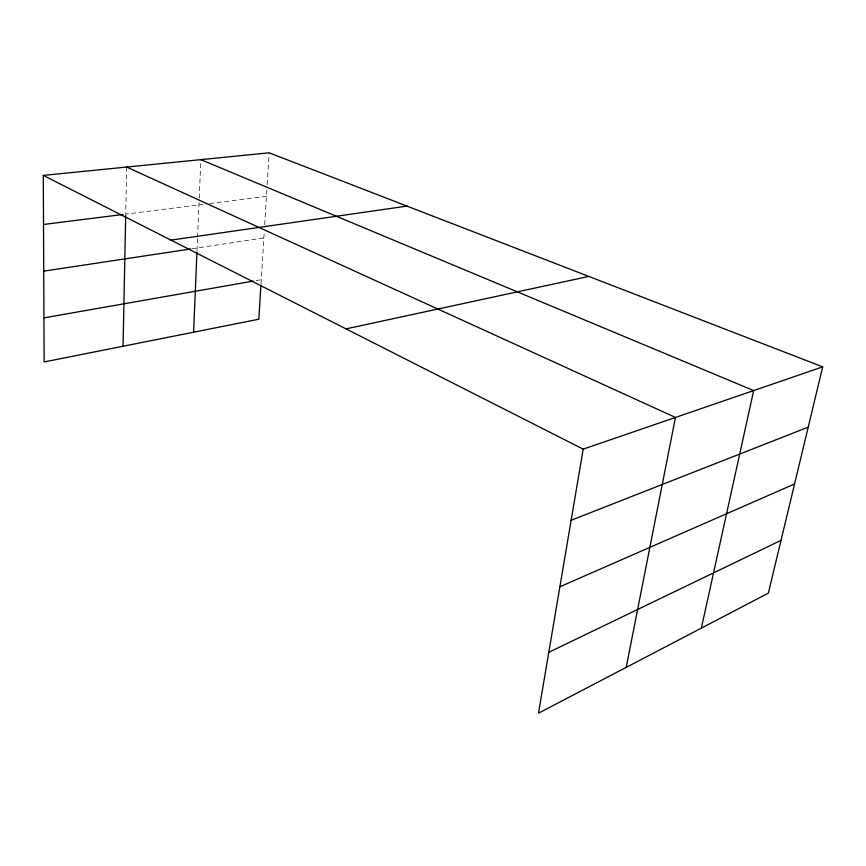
<?xml version="1.0" encoding="UTF-8"?>
<svg xmlns="http://www.w3.org/2000/svg" width="866" height="866" viewBox="0 0 866 866"><rect width="100%" height="100%" fill="white"/><g stroke="black" fill="none" stroke-linecap="round" stroke-linejoin="round"><path stroke-width="0.65" stroke-dasharray="4.33 3.25" d="M126.674 167.062L125.722 214.119L202.915 204.387M197.015 250.62L197.524 238.561M197.578 237.219L199.169 199.559M199.223 198.227L200.847 159.636M261.034 283.637L264.282 231.222M264.693 224.521L266.858 189.773M267.183 184.49L269.153 152.806M256 280.616L261.272 279.686M191.873 248.791L263.87 237.934M209.529 203.542L266.447 196.365"/><path stroke-width="1.3" d="M123.059 346.238L125.7 215.428M193.594 332.198L196.961 251.93M260.947 284.957L258.826 319.218L44.134 361.956L43.3 175.397L269.153 152.806L822.7 366.87L768.348 593.145L538.479 713.194L583.186 449.14L822.7 366.87M626.205 667.383L675.458 417.444L126.674 167.062M701.373 628.121L753.669 390.577L200.847 159.636M548.795 652.304L781.035 540.352M559.891 586.78L794.577 483.953M571.149 520.271L808.227 427.144M346.01 328.885L588.793 276.416M43.939 317.865L253.359 281.071M43.722 271.145L190.552 248.986M170.938 240.12L406.966 206.097M43.517 224.478L123.069 214.454M43.3 175.397L583.186 449.14"/></g></svg>
